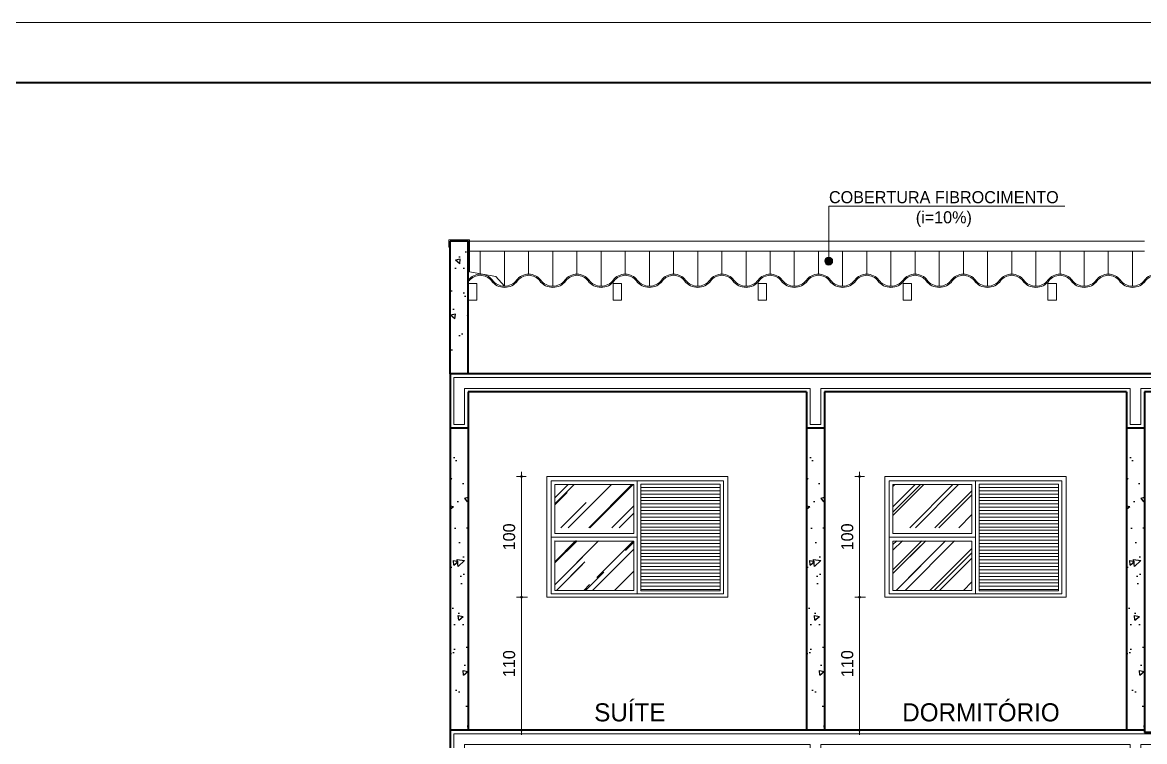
# Model space of a CAD drawing. Header units: millimetres. Extents: x 13204 to 24802, y 21209 to 40694.
# Drawn here: x 18419 to 19348, y 30059 to 30655 of the extents above; entities that cross this region are included whole.
import ezdxf

# ---------------------------------------------------------------- set-up
doc = ezdxf.new("R2010")
doc.units = ezdxf.units.MM
for name, color, linetype, lineweight in [('COTAS', 30, 'Continuous', 5), ('Esquadrias', 2, 'Continuous', 20), ('Hachura', 8, 'Continuous', 0), ('Moveis', 6, 'Continuous', 13), ('PAREDE', 1, 'Continuous', 40), ('Paredes', 1, 'Continuous', 40), ('PISO', 5, 'Continuous', 5), ('TEXTO', 4, 'Continuous', 5)]:
    doc.layers.add(name, color=color, linetype=linetype, lineweight=lineweight)
doc.layers.add('HACHURAS', color=8, linetype='Continuous')
doc.styles.add('LANA', font='stylu.ttf')
doc.dimstyles.new('COTA 50', dxfattribs={"dimscale": 0, "dimtxt": 10, "dimasz": 0.5, "dimexe": 1.25, "dimexo": 5, "dimgap": 5, "dimtad": 1, "dimdec": 0, "dimtxsty": 'LANA', "dimblk": 'cota', "dimcen": 2.5, "dimse2": 1, "dimclrd": 256, "dimclre": 256, "dimclrt": 256, "dimaunit": 1, "dimadec": 0, "dimazin": 0, "dimtfac": 1, "dimtdec": 0, "dimtmove": 0, "dimatfit": 3, "dimldrblk": 'DOTSMALL', "dimfxl": 5, "dimfxlon": 1, "dimtzin": 9, "dimlwd": -1, "dimlwe": -1, "dimarcsym": 0})
pattern_1 = [(45, (-38633.719, 16124.36), (21.552615, 57.473639), [381, -50.8, 127, -25.4]), (45, (-38618.81, 16157.228), (-41.847994, 5.926969), [76.2, -8.382, 152.4, -19.05]), (45, (-38640.005, 16148.607), (81.3611205, 105.428207), [203.2, -35.56, 101.6, -25.4])]

# ---------------------------------------------------------------- blocks, each defined once
blk = doc.blocks.new('A$C08246D74')
at = {"layer": 'PISO'}
for points in [[(120, 0, -0.5), (100, 0, 0.5), (80, 0, -0.5), (60, 0, 0.5), (40, 0, -0.5), (20, 0, 0.5), (0, 0)], [(120.8, -0.6, -0.5), (99.2, -0.6, 0.5), (80.8, -0.6, -0.5), (59.2, -0.6, 0.5), (40.8, -0.6, -0.5), (19.2, -0.6, 0.5), (0.8, -0.6, 0.5)]]:
    blk.add_lwpolyline(points, format="xyb", dxfattribs=at)
blk.add_lwpolyline([(7, -16.64), (7, -2.86), (0, -2.86), (0, -16.64), (7, -16.64)], dxfattribs=at)
blk = doc.blocks.new('cota')
at = {"layer": 'COTAS'}
blk.add_hatch(color=256, dxfattribs=at).paths.add_polyline_path([(-1.6, 0, 1), (1.6, 0, 1)])
for points in [[(-1.6, 0), (-8, 0)], [(0, 1.6), (0, 8)], [(8, 0), (1.6, 0)], [(0, -8), (0, -1.6)]]:
    blk.add_lwpolyline(points, dxfattribs=at)
blk.add_circle((0, 0), 1.6, dxfattribs=at)
blk = doc.blocks.new('*D878')
at = {"layer": 'COTAS', "transparency": 16777216}
for p, q in [((18831.83, 30069.06), (18831.83, 30178.06)), ((18826.83, 30068.56), (18833.08, 30068.56))]:
    blk.add_line(p, q, dxfattribs=at)
at = {"layer": 'Defpoints', "color": 0, "transparency": 16777216}
for p in [(18831.83, 30178.56), (18852.79, 30178.56), (18787.79, 30068.56)]:
    blk.add_point(p, dxfattribs=at)
at = {"layer": 'COTAS', "transparency": 16777216, "xscale": 0.5, "yscale": 0.5, "zscale": 0.5}
for p, rotation in [((18831.83, 30178.56), 90), ((18831.83, 30068.56), 270)]:
    blk.add_blockref('cota', p, dxfattribs=dict(at, rotation=rotation))
at = {"layer": 'COTAS', "transparency": 16777216, "insert": (18821.65, 30123.56), "char_height": 10, "attachment_point": 5, "rotation": 90, "style": 'LANA'}
blk.add_mtext('110', dxfattribs=at)
blk = doc.blocks.new('_DotSmall')
at = {"layer": 'PAREDE', "color": 0, "const_width": 0.5}
blk.add_lwpolyline([(-0.0625, 0, 1), (0.0625, 0, 1)], format="xyb", close=True, dxfattribs=at)
blk = doc.blocks.new('*D879')
at = {"layer": 'COTAS', "transparency": 16777216}
for p, q in [((18831.83, 30179.06), (18831.83, 30278.06)), ((18836.83, 30178.56), (18830.58, 30178.56))]:
    blk.add_line(p, q, dxfattribs=at)
at = {"layer": 'Defpoints', "color": 0, "transparency": 16777216}
for p in [(18831.83, 30278.56), (18852.79, 30278.56), (18852.79, 30178.56)]:
    blk.add_point(p, dxfattribs=at)
at = {"layer": 'COTAS', "transparency": 16777216, "xscale": 0.5, "yscale": 0.5, "zscale": 0.5}
for p, rotation in [((18831.83, 30278.56), 90), ((18831.83, 30178.56), 270)]:
    blk.add_blockref('cota', p, dxfattribs=dict(at, rotation=rotation))
at = {"layer": 'COTAS', "transparency": 16777216, "insert": (18821.65, 30228.56), "char_height": 10, "attachment_point": 5, "rotation": 90, "style": 'LANA'}
blk.add_mtext('100', dxfattribs=at)
blk = doc.blocks.new('*D886')
at = {"layer": 'COTAS', "transparency": 16777216}
for p, q in [((19111.83, 30069.06), (19111.83, 30178.06)), ((19106.83, 30068.56), (19113.08, 30068.56))]:
    blk.add_line(p, q, dxfattribs=at)
at = {"layer": 'Defpoints', "color": 0, "transparency": 16777216}
for p in [(19111.83, 30178.56), (19132.79, 30178.56), (19067.79, 30068.56)]:
    blk.add_point(p, dxfattribs=at)
at = {"layer": 'COTAS', "transparency": 16777216, "xscale": 0.5, "yscale": 0.5, "zscale": 0.5}
for p, rotation in [((19111.83, 30178.56), 90), ((19111.83, 30068.56), 270)]:
    blk.add_blockref('cota', p, dxfattribs=dict(at, rotation=rotation))
at = {"layer": 'COTAS', "transparency": 16777216, "insert": (19101.65, 30123.56), "char_height": 10, "attachment_point": 5, "rotation": 90, "style": 'LANA'}
blk.add_mtext('110', dxfattribs=at)
blk = doc.blocks.new('*D887')
at = {"layer": 'COTAS', "transparency": 16777216}
for p, q in [((19111.83, 30179.06), (19111.83, 30278.06)), ((19116.83, 30178.56), (19110.58, 30178.56))]:
    blk.add_line(p, q, dxfattribs=at)
at = {"layer": 'Defpoints', "color": 0, "transparency": 16777216}
for p in [(19111.83, 30278.56), (19132.79, 30278.56), (19132.79, 30178.56)]:
    blk.add_point(p, dxfattribs=at)
at = {"layer": 'COTAS', "transparency": 16777216, "xscale": 0.5, "yscale": 0.5, "zscale": 0.5}
for p, rotation in [((19111.83, 30278.56), 90), ((19111.83, 30178.56), 270)]:
    blk.add_blockref('cota', p, dxfattribs=dict(at, rotation=rotation))
at = {"layer": 'COTAS', "transparency": 16777216, "insert": (19101.65, 30228.56), "char_height": 10, "attachment_point": 5, "rotation": 90, "style": 'LANA'}
blk.add_mtext('100', dxfattribs=at)

msp = doc.modelspace()

# ---------------------------------------------------------------- hatches: boundary and pattern name
at = {"layer": 'Hachura'}
h = msp.add_hatch(dxfattribs=at)
h.set_pattern_fill('_USER', color=256, scale=2.727273, style=0, pattern_type=0)
h.set_pattern_definition([(180, (19011.431, 30100.382), (0, 2.727273), [])])
h.paths.add_polyline_path([(18930.79, 30272.2), (18996.43, 30272.2), (18996.43, 30184.02), (18930.79, 30184.02)])
h = msp.add_hatch(dxfattribs=at)
h.set_pattern_fill('_USER', color=256, scale=2.727273, style=0, pattern_type=0)
h.set_pattern_definition([(180, (19291.431, 30100.382), (0, 2.727273), [])])
h.paths.add_polyline_path([(19210.79, 30272.2), (19276.43, 30272.2), (19276.43, 30184.02), (19210.79, 30184.02)])
at = {"layer": 'HACHURAS'}
h = msp.add_hatch(dxfattribs=at)
h.set_pattern_fill('AR-CONC', color=256, scale=0.25, angle=90, style=0)
h.set_pattern_definition([(140, (18772.795, 30363.564), (3.985, 45.546), [4.763, -52.388]), (85, (18772.795, 30363.564), (-47.764, -8.81), [3.81, -41.91]), (190.45, (18773.127, 30367.36), (-43.78, 36.736), [4.048, -44.523]), (136.184, (18760.095, 30363.564), (10.51, 67.77), [7.144, -78.581]), (186.636, (18760.97, 30369.21), (-61.856, 59.35), [6.07, -66.784]), (81.184, (18760.095, 30363.564), (-61.856, 59.35), [5.715, -62.865]), (111, (18763.27, 30369.914), (25.566, 37.904), [4.763, -52.388]), (56, (18763.27, 30369.914), (-46.047, 15.45), [3.81, -41.91]), (161.45, (18765.4, 30373.072), (-20.48, 53.354), [4.047, -44.522]), (127.5, (18772.795, 30363.564), (-21.1388, 0.7722), [0, -41.402, 0, -42.545, 0, -42.0688]), (97.5, (18772.795, 30363.564), (-25.045, 16.705), [0, -24.257, 0, -40.4495, 0, -16.0338]), (57.5, (18772.795, 30349.403), (1.4322, 33.8976), [0, -15.875, 0, -49.53, 0, -65.7225]), (47.5, (18772.795, 30343.053), (-6.3566, 37.032), [0, -20.6375, 0, -32.893, 0, -46.6725])])
h.paths.add_polyline_path([(18772.79, 30363.56), (18787.79, 30363.56), (18787.79, 30473.56), (18772.79, 30473.56)])
h = msp.add_hatch(dxfattribs=at)
h.set_pattern_fill('AR-CONC', color=256, scale=0.25, angle=90, style=0)
h.set_pattern_definition([(40, (18787.795, 30068.564), (-3.985, 45.546), [4.7625, -52.3875]), (95, (18787.795, 30068.564), (47.764, -8.811), [3.81, -41.91]), (349.55, (18787.462, 30072.36), (43.779, 36.736), [4.0475, -44.5225]), (43.816, (18800.495, 30068.564), (-10.51, 67.77), [7.144, -78.581]), (353.364, (18799.62, 30074.21), (61.856, 59.351), [6.071, -66.784]), (98.816, (18800.495, 30068.564), (61.856, 59.351), [5.715, -62.865]), (69, (18797.32, 30074.914), (-25.5664, 37.904), [4.7625, -52.3875]), (124, (18797.32, 30074.914), (46.047, 15.4505), [3.81, -41.91]), (18.549, (18795.19, 30078.072), (20.481, 53.354), [4.0475, -44.5225]), (52.5, (18787.795, 30068.564), (21.1388, 0.7722), [0, -41.402, 0, -42.545, 0, -42.0688]), (82.5, (18787.795, 30068.564), (25.0451, 16.705), [0, -24.257, 0, -40.4495, 0, -16.0337]), (122.5, (18787.795, 30054.403), (-1.4322, 33.8976), [0, -15.875, 0, -49.53, 0, -65.7225]), (132.5, (18787.795, 30048.053), (6.3566, 37.0323), [0, -20.6375, 0, -32.893, 0, -46.6725])])
h.paths.add_polyline_path([(18772.79, 30318.56), (18787.79, 30318.56), (18787.79, 30068.56), (18772.79, 30068.56)])
h = msp.add_hatch(dxfattribs=at)
h.set_pattern_fill('AR-CONC', color=256, scale=0.25, angle=90, style=0)
h.set_pattern_definition([(40, (19082.795, 30068.564), (-3.985, 45.546), [4.7625, -52.3875]), (95, (19082.795, 30068.564), (47.764, -8.811), [3.81, -41.91]), (349.55, (19082.462, 30072.36), (43.779, 36.736), [4.0475, -44.5225]), (43.816, (19095.495, 30068.564), (-10.51, 67.77), [7.144, -78.581]), (353.364, (19094.62, 30074.21), (61.856, 59.351), [6.071, -66.784]), (98.816, (19095.495, 30068.564), (61.856, 59.351), [5.715, -62.865]), (69, (19092.32, 30074.914), (-25.5664, 37.904), [4.7625, -52.3875]), (124, (19092.32, 30074.914), (46.047, 15.4505), [3.81, -41.91]), (18.549, (19090.19, 30078.072), (20.481, 53.354), [4.0475, -44.5225]), (52.5, (19082.795, 30068.564), (21.1388, 0.7722), [0, -41.402, 0, -42.545, 0, -42.0688]), (82.5, (19082.795, 30068.564), (25.0451, 16.705), [0, -24.257, 0, -40.4495, 0, -16.0337]), (122.5, (19082.795, 30054.403), (-1.4322, 33.8976), [0, -15.875, 0, -49.53, 0, -65.7225]), (132.5, (19082.795, 30048.053), (6.3566, 37.0323), [0, -20.6375, 0, -32.893, 0, -46.6725])])
h.paths.add_polyline_path([(19067.79, 30318.56), (19082.79, 30318.56), (19082.79, 30068.56), (19067.79, 30068.56)])
h = msp.add_hatch(dxfattribs=at)
h.set_pattern_fill('AR-CONC', color=256, scale=0.25, angle=90, style=0)
h.set_pattern_definition([(40, (19347.795, 30068.564), (-3.985, 45.546), [4.7625, -52.3875]), (95, (19347.795, 30068.564), (47.764, -8.811), [3.81, -41.91]), (349.55, (19347.462, 30072.36), (43.779, 36.736), [4.0475, -44.5225]), (43.816, (19360.495, 30068.564), (-10.51, 67.77), [7.144, -78.581]), (353.364, (19359.62, 30074.21), (61.856, 59.351), [6.071, -66.784]), (98.816, (19360.495, 30068.564), (61.856, 59.351), [5.715, -62.865]), (69, (19357.32, 30074.914), (-25.5664, 37.904), [4.7625, -52.3875]), (124, (19357.32, 30074.914), (46.047, 15.4505), [3.81, -41.91]), (18.549, (19355.19, 30078.072), (20.481, 53.354), [4.0475, -44.5225]), (52.5, (19347.795, 30068.564), (21.1388, 0.7722), [0, -41.402, 0, -42.545, 0, -42.0688]), (82.5, (19347.795, 30068.564), (25.0451, 16.705), [0, -24.257, 0, -40.4495, 0, -16.0337]), (122.5, (19347.795, 30054.403), (-1.4322, 33.8976), [0, -15.875, 0, -49.53, 0, -65.7225]), (132.5, (19347.795, 30048.053), (6.3566, 37.0323), [0, -20.6375, 0, -32.893, 0, -46.6725])])
h.paths.add_polyline_path([(19332.79, 30318.56), (19347.79, 30318.56), (19347.79, 30068.56), (19332.79, 30068.56)])
h = msp.add_hatch(dxfattribs=at)
h.set_pattern_fill('AR-RROOF', color=256, angle=45, style=0)
h.set_pattern_definition(pattern_1)
h.paths.add_polyline_path([(18859.43, 30271.93), (18924.79, 30271.93), (18924.79, 30236.11), (18859.43, 30236.11)])
h = msp.add_hatch(dxfattribs=at)
h.set_pattern_fill('AR-RROOF', color=256, angle=45, style=0)
h.set_pattern_definition(pattern_1)
h.paths.add_polyline_path([(19139.43, 30271.93), (19204.79, 30271.93), (19204.79, 30236.11), (19139.43, 30236.11)])
h = msp.add_hatch(dxfattribs=at)
h.set_pattern_fill('AR-RROOF', color=256, angle=45, style=0)
h.set_pattern_definition(pattern_1)
h.paths.add_polyline_path([(18882.34, 30225.38), (18859.43, 30225.38), (18859.43, 30184.29), (18882.34, 30184.02)])
h = msp.add_hatch(dxfattribs=at)
h.set_pattern_fill('AR-RROOF', color=256, angle=45, style=0)
h.set_pattern_definition(pattern_1)
h.paths.add_polyline_path([(18882.34, 30225.38), (18859.43, 30225.38), (18859.43, 30184.29), (18882.34, 30184.02)])
h = msp.add_hatch(dxfattribs=at)
h.set_pattern_fill('AR-RROOF', color=256, angle=45, style=0)
h.set_pattern_definition(pattern_1)
h.paths.add_polyline_path([(18882.34, 30225.38), (18859.43, 30225.38), (18859.43, 30184.29), (18882.34, 30184.02)])
h = msp.add_hatch(dxfattribs=at)
h.set_pattern_fill('AR-RROOF', color=256, angle=45, style=0)
h.set_pattern_definition(pattern_1)
h.paths.add_polyline_path([(18924.79, 30225.11), (18859.43, 30225.38), (18859.43, 30184.29), (18924.79, 30184.29)])
h = msp.add_hatch(dxfattribs=at)
h.set_pattern_fill('AR-RROOF', color=256, angle=45, style=0)
h.set_pattern_definition(pattern_1)
h.paths.add_polyline_path([(19162.34, 30225.38), (19139.43, 30225.38), (19139.43, 30184.29), (19162.34, 30184.02)])
h = msp.add_hatch(dxfattribs=at)
h.set_pattern_fill('AR-RROOF', color=256, angle=45, style=0)
h.set_pattern_definition(pattern_1)
h.paths.add_polyline_path([(19162.34, 30225.38), (19139.43, 30225.38), (19139.43, 30184.29), (19162.34, 30184.02)])
h = msp.add_hatch(dxfattribs=at)
h.set_pattern_fill('AR-RROOF', color=256, angle=45, style=0)
h.set_pattern_definition(pattern_1)
h.paths.add_polyline_path([(19162.34, 30225.38), (19139.43, 30225.38), (19139.43, 30184.29), (19162.34, 30184.02)])
h = msp.add_hatch(dxfattribs=at)
h.set_pattern_fill('AR-RROOF', color=256, angle=45, style=0)
h.set_pattern_definition(pattern_1)
h.paths.add_polyline_path([(19204.79, 30225.11), (19139.43, 30225.38), (19139.43, 30184.29), (19204.79, 30184.29)])
at = {"layer": 'TEXTO'}
h = msp.add_hatch(color=256, dxfattribs=at)
edge = h.paths.add_edge_path()
edge.add_arc((19086.3, 30456.93), 3.23, 0, 360)

# ---------------------------------------------------------------- linework, layer by layer
at = {"layer": 'Esquadrias'}
msp.add_line((19347.79, 30473.56), (18772.79, 30473.56), dxfattribs=at)
at = {"layer": 'Hachura'}
for p, q in [((18797.79, 30446.17), (18797.79, 30465.19)), ((18817.79, 30436.17), (18817.79, 30465.19)), ((18837.79, 30446.17), (18837.79, 30465.19)), ((18857.79, 30436.17), (18857.79, 30465.19)), ((18877.79, 30446.17), (18877.79, 30465.19)), ((18897.79, 30436.17), (18897.79, 30465.19)), ((18917.79, 30446.17), (18917.79, 30465.19)), ((18937.79, 30436.17), (18937.79, 30465.19)), ((18957.79, 30446.17), (18957.79, 30465.19)), ((18977.79, 30436.17), (18977.79, 30465.19)), ((18997.79, 30446.17), (18997.79, 30465.19)), ((19017.79, 30436.17), (19017.79, 30465.19)), ((19037.79, 30446.17), (19037.79, 30465.19)), ((19057.79, 30436.17), (19057.79, 30465.19)), ((19077.79, 30446.17), (19077.79, 30465.19)), ((19097.79, 30436.17), (19097.79, 30465.19)), ((19117.79, 30446.17), (19117.79, 30465.19)), ((19137.79, 30436.17), (19137.79, 30465.19)), ((19157.79, 30446.17), (19157.79, 30465.19)), ((19177.79, 30436.17), (19177.79, 30465.19)), ((19197.79, 30446.17), (19197.79, 30465.19)), ((19217.79, 30436.17), (19217.79, 30465.19)), ((19237.79, 30446.17), (19237.79, 30465.19)), ((19257.79, 30436.17), (19257.79, 30465.19)), ((19277.79, 30446.17), (19277.79, 30465.19)), ((19297.79, 30436.17), (19297.79, 30465.19)), ((19317.79, 30446.17), (19317.79, 30465.19)), ((19337.79, 30436.17), (19337.79, 30465.19))]:
    msp.add_line(p, q, dxfattribs=at)
for points in [[(18924.79, 30231.28), (18859.43, 30231.28), (18859.43, 30271.93), (18924.79, 30271.93)], [(19204.79, 30231.28), (19139.43, 30231.28), (19139.43, 30271.93), (19204.79, 30271.93)], [(18924.79, 30225.11), (18859.43, 30225.11), (18859.43, 30184.29), (18924.79, 30184.29)], [(19204.79, 30225.11), (19139.43, 30225.11), (19139.43, 30184.29), (19204.79, 30184.29)]]:
    msp.add_lwpolyline(points, close=True, dxfattribs=at)
for points in [[(18996.43, 30184.02), (18996.43, 30272.2), (18930.79, 30272.2), (18930.79, 30184.02), (18996.43, 30184.02)], [(19276.43, 30184.02), (19276.43, 30272.2), (19210.79, 30272.2), (19210.79, 30184.02), (19276.43, 30184.02)]]:
    msp.add_lwpolyline(points, dxfattribs=at)
at = {"layer": 'Moveis'}
for p, q in [((19002.79, 30278.56), (18852.79, 30278.56)), ((18852.79, 30178.56), (18852.79, 30278.56)), ((19002.79, 30178.56), (19002.79, 30278.56)), ((19282.79, 30278.56), (19132.79, 30278.56)), ((19132.79, 30178.56), (19132.79, 30278.56)), ((19282.79, 30178.56), (19282.79, 30278.56)), ((19002.79, 30178.56), (18852.79, 30178.56)), ((19282.79, 30178.56), (19132.79, 30178.56))]:
    msp.add_line(p, q, dxfattribs=at)
at = {"layer": 'Paredes'}
for p, q in [((21256.85, 30604.49), (13252.5, 30604.49)), ((18772.79, 30363.56), (18772.79, 30473.56)), ((18787.79, 30473.56), (18772.79, 30473.56)), ((18787.79, 30363.56), (18787.79, 30473.56)), ((19922.79, 30363.56), (18772.79, 30363.56)), ((18772.79, 30363.56), (18772.79, 30068.56)), ((19067.79, 30348.56), (18787.79, 30348.56)), ((18787.79, 30348.56), (18787.79, 30068.56)), ((19067.79, 30348.56), (19067.79, 30068.56)), ((19332.79, 30348.56), (19082.79, 30348.56)), ((19082.79, 30348.56), (19082.79, 30068.56)), ((19332.79, 30348.56), (19332.79, 30068.56)), ((19467.79, 30348.56), (19347.79, 30348.56)), ((19347.79, 30348.56), (19347.79, 30066.56)), ((18787.79, 30318.56), (18772.79, 30318.56)), ((19082.79, 30318.56), (19067.79, 30318.56)), ((19347.79, 30318.56), (19332.79, 30318.56)), ((19347.79, 30068.56), (18772.79, 30068.56)), ((18772.79, 30068.56), (18772.79, 29773.56)), ((19467.79, 30066.56), (19347.79, 30066.56))]:
    msp.add_line(p, q, dxfattribs=at)
at = {"layer": 'PISO'}
for p, q in [((19347.79, 30465.19), (18787.79, 30465.19)), ((18856.43, 30274.93), (18999.16, 30274.93)), ((18856.43, 30181.29), (18856.43, 30274.93)), ((18927.79, 30274.93), (18927.79, 30181.29)), ((18999.16, 30274.93), (18970.52, 30274.93)), ((18999.16, 30181.29), (18999.16, 30274.93)), ((19136.43, 30274.93), (19279.16, 30274.93)), ((19136.43, 30181.29), (19136.43, 30274.93)), ((19207.79, 30274.93), (19207.79, 30181.29)), ((19279.16, 30274.93), (19250.52, 30274.93)), ((19279.16, 30181.29), (19279.16, 30274.93)), ((18885.07, 30228.28), (18856.43, 30228.28)), ((19165.07, 30228.28), (19136.43, 30228.28)), ((18999.16, 30181.29), (18856.43, 30181.29)), ((18999.16, 30181.29), (18856.43, 30181.29)), ((18970.52, 30181.29), (18927.79, 30181.29)), ((19279.16, 30181.29), (19136.43, 30181.29)), ((19279.16, 30181.29), (19136.43, 30181.29)), ((19250.52, 30181.29), (19207.79, 30181.29))]:
    msp.add_line(p, q, dxfattribs=at)
for points in [[(18772.79, 30468.56), (18771.79, 30468.56), (18771.79, 30474.56), (18788.79, 30474.56), (18788.79, 30447.95), (18810.77, 30444.3), (18817.79, 30436.17)], [(18970.52, 30181.29), (18927.79, 30181.29)], [(19250.52, 30181.29), (19207.79, 30181.29)]]:
    msp.add_lwpolyline(points, dxfattribs=at)
for points in [[(19919.79, 30360.56), (19919.79, 30321.56), (19910.79, 30321.56), (19910.79, 30351.56), (19744.79, 30351.56), (19744.79, 30321.56), (19735.79, 30321.56), (19735.79, 30351.56), (19479.79, 30351.56), (19479.79, 30321.56), (19470.79, 30321.56), (19470.79, 30351.56), (19344.79, 30351.56), (19344.79, 30321.56), (19335.79, 30321.56), (19335.79, 30351.56), (19079.79, 30351.56), (19079.79, 30321.56), (19070.79, 30321.56), (19070.79, 30351.56), (18784.79, 30351.56), (18784.79, 30321.56), (18775.79, 30321.56), (18775.79, 30360.56)], [(18927.79, 30228.28), (18856.43, 30228.28), (18856.43, 30181.29), (18927.79, 30181.29)], [(19207.79, 30228.28), (19136.43, 30228.28), (19136.43, 30181.29), (19207.79, 30181.29)], [(19919.79, 30065.56), (19919.79, 30026.56), (19910.79, 30026.56), (19910.79, 30056.56), (19744.79, 30056.56), (19744.79, 30026.56), (19735.79, 30026.56), (19735.79, 30056.56), (19479.79, 30056.56), (19479.79, 30026.56), (19470.79, 30026.56), (19470.79, 30056.56), (19344.79, 30056.56), (19344.79, 30026.56), (19335.79, 30026.56), (19335.79, 30056.56), (19079.79, 30056.56), (19079.79, 30026.56), (19070.79, 30026.56), (19070.79, 30056.56), (18784.79, 30056.56), (18784.79, 30026.56), (18775.79, 30026.56), (18775.79, 30065.56)]]:
    msp.add_lwpolyline(points, close=True, dxfattribs=at)
at = {"layer": 'TEXTO'}
for p, q in [((21305.52, 30654.6), (13203.83, 30654.6)), ((19086.3, 30456.93), (19086.3, 30502.54)), ((19086.3, 30502.54), (19281.76, 30502.54))]:
    msp.add_line(p, q, dxfattribs=at)
msp.add_circle((19086.3, 30456.93), 3.23, dxfattribs=at)

# ---------------------------------------------------------------- block references
at = {"layer": 'PISO'}
for p in [(18787.79, 30441.17), (18907.79, 30441.17), (19027.79, 30441.17), (19147.79, 30441.17), (19267.79, 30441.17)]:
    msp.add_blockref('A$C08246D74', p, dxfattribs=at)

# ---------------------------------------------------------------- texts
at = {"layer": 'TEXTO', "attachment_point": 5, "style": 'LANA'}
for s, insert, char_height, width in [('COBERTURA FIBROCIMENTO (i=10%)', (19181.58, 30500.06), 10, 217.6331), ('SUÍTE', (18921.62, 30083.16), 15, 175.9752), ('DORMITÓRIO', (19212.32, 30083.16), 15, 175.9752)]:
    msp.add_mtext(s, dxfattribs=dict(at, insert=insert, char_height=char_height, width=width))

# ---------------------------------------------------------------- dimensions: what is measured, and where the dimension line sits
at = {"layer": 'COTAS'}
for base, p1, p2, override, picture, middle in [((18831.83, 30278.56), (18852.79, 30178.56), (18852.79, 30278.56), {"dimscale": 1, "dimtmove": 1, "dimarcsym": 2}, '*D879', (18821.65, 30228.56)), ((19111.83, 30278.56), (19132.79, 30178.56), (19132.79, 30278.56), {"dimscale": 1, "dimtmove": 1, "dimarcsym": 2}, '*D887', (19101.65, 30228.56)), ((18831.83, 30178.56), (18787.79, 30068.56), (18852.79, 30178.56), {"dimscale": 1, "dimarcsym": 2}, '*D878', (18821.65, 30123.56)), ((19111.83, 30178.56), (19067.79, 30068.56), (19132.79, 30178.56), {"dimscale": 1, "dimarcsym": 2}, '*D886', (19101.65, 30123.56))]:
    dim = msp.add_linear_dim(base=base, p1=p1, p2=p2, angle=90, dimstyle='COTA 50', override=override, dxfattribs=at)
    dim.commit()
    dim.dimension.update_dxf_attribs({"geometry": picture, "text_midpoint": middle})

doc.saveas('drawing.dxf')
